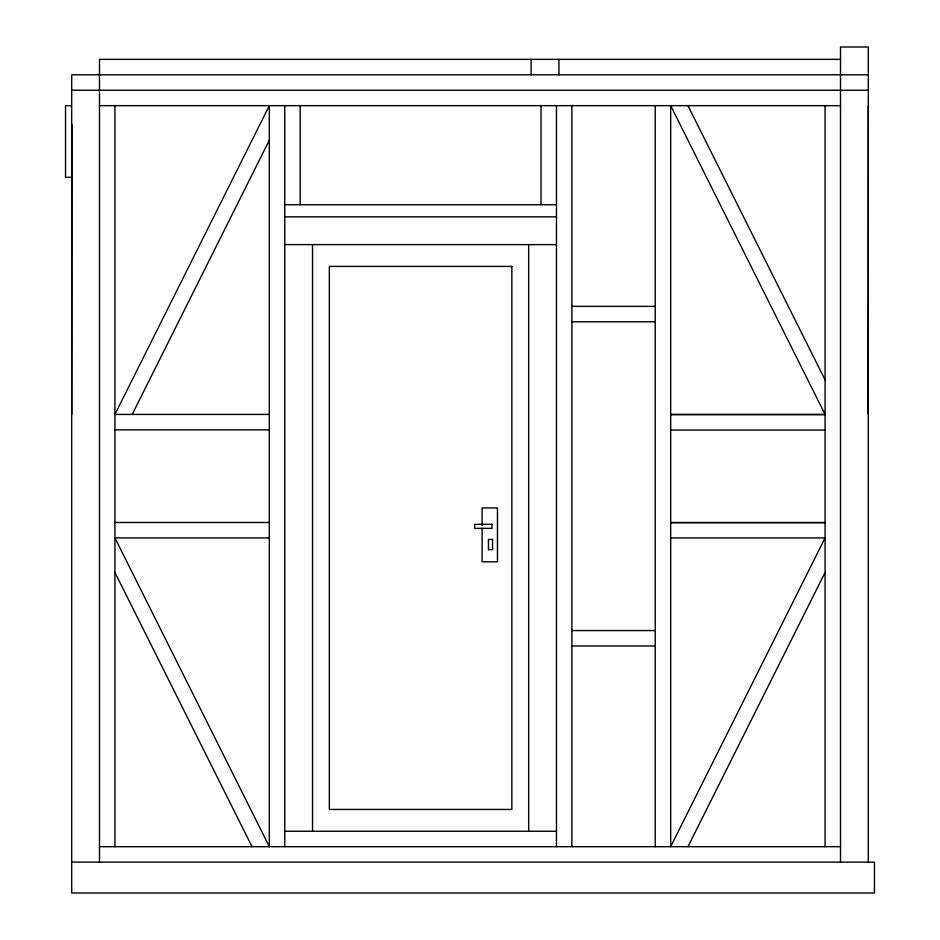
<?xml version="1.0" encoding="UTF-8"?>
<svg xmlns="http://www.w3.org/2000/svg" width="940" height="940" viewBox="0 0 940 940"><rect width="100%" height="100%" fill="white"/><g stroke="black" fill="none" stroke-linecap="round" stroke-linejoin="round"><path stroke-width="1.41" d="M71.722 414.399L71.91 124.715M868.102 414.423L868.325 105.668M132.188 414.423L269.31 140.189M687.951 846.682L825.073 572.448M840.513 59.349L99.487 59.349L99.487 862.121M868.302 74.789L71.699 74.789L71.699 893L874.47 893L874.47 862.121L71.699 862.121M71.699 90.228L868.302 90.228M71.381 105.668L65.53 105.668L65.53 177.296L71.381 177.296M99.487 105.668L840.513 105.668M284.75 204.732L556.457 204.732M284.75 216.823L556.457 216.823M284.75 244.612L556.457 244.612M571.896 306.358L655.25 306.358M571.896 321.797L655.25 321.797M269.31 414.423L114.927 414.423L269.31 105.668L269.31 846.682L114.927 537.927L269.31 537.927M670.69 414.423L825.073 414.423L670.69 105.668L670.69 846.682L825.073 537.927L670.69 537.927M670.69 414.634L825.073 414.634M114.927 429.862L269.31 429.862M670.69 430.073L825.073 430.073M114.927 522.487L269.31 522.487M670.69 522.487L825.073 522.487M670.69 522.699L825.073 522.699M571.896 630.552L655.25 630.552M571.896 645.991L655.25 645.991M284.75 831.254L556.457 831.254M99.487 846.682L840.513 846.682M687.951 105.668L825.073 379.901M114.927 572.448L252.049 846.682M868.302 862.121L868.302 47L840.513 47L840.513 862.121M825.073 105.668L825.073 846.682M655.25 105.668L655.25 846.682M571.896 105.668L571.896 846.682M558.924 59.349L558.924 74.789M556.457 105.668L556.457 846.682M541.017 105.668L541.017 204.732M531.135 59.349L531.135 74.789M528.668 244.612L528.668 831.254M482.103 525.413L482.103 507.941L497.483 507.941L497.483 561.814L482.103 561.814L482.103 528.327M312.538 244.612L312.538 831.254M300.177 105.668L300.177 204.732M284.75 105.668L284.75 846.682M114.927 105.668L114.927 846.682M511.853 266.408L329.341 266.408L329.341 809.446L511.853 809.446L511.853 266.408M491.973 524.32L474.677 524.32L474.677 528.374L491.973 528.374L491.973 524.32M492.537 539.431L488.447 539.431L488.447 549.7L492.537 549.7L492.537 539.431"/></g></svg>
